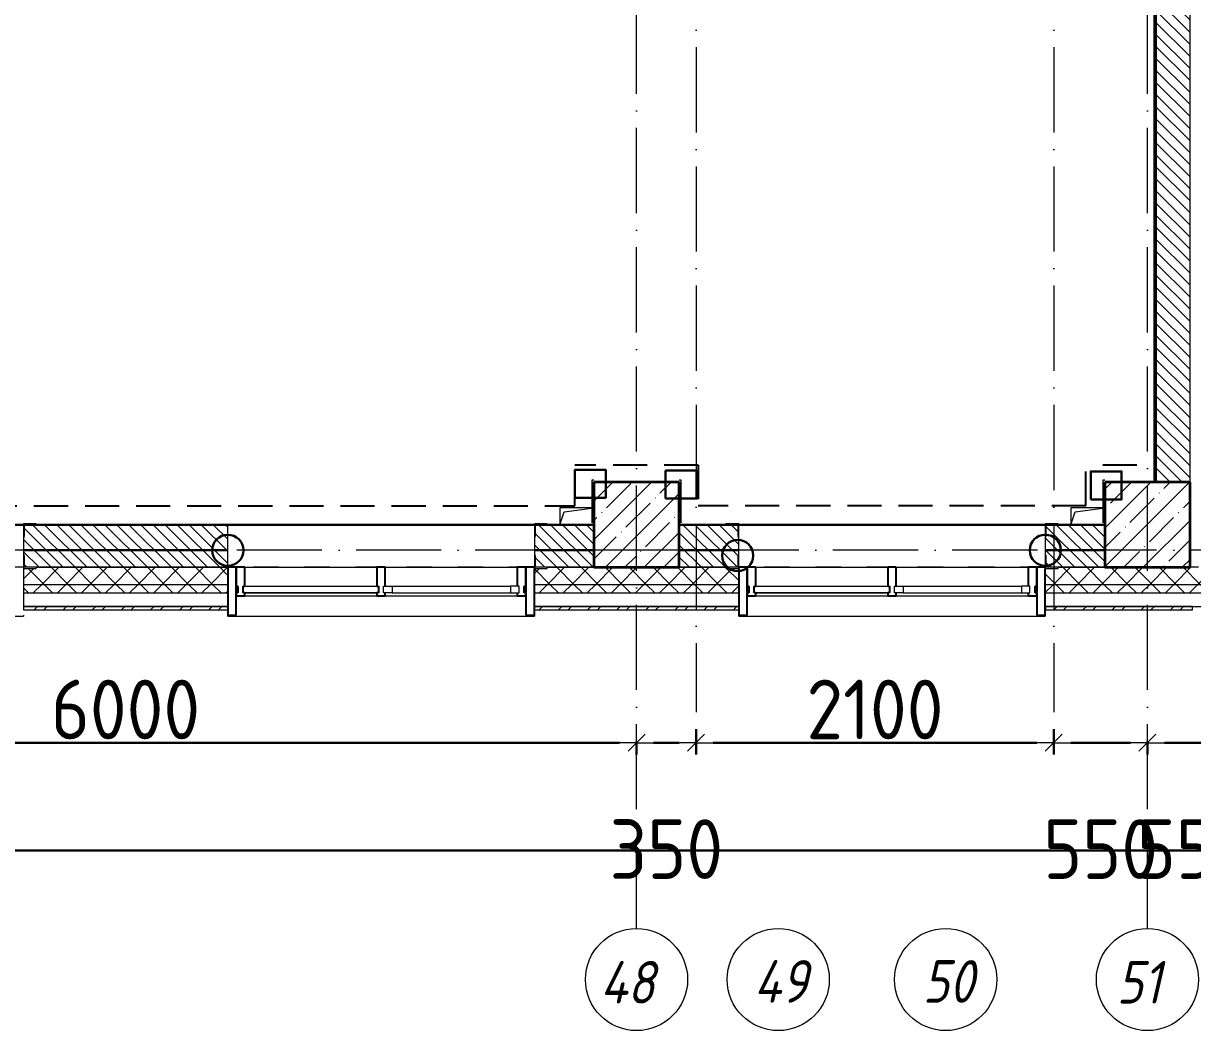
# Model space of a CAD drawing. Header units: millimetres. Extents: x -213536 to 1564669, y -45299 to 942238.
# Drawn here: x 498042 to 504907, y 422415 to 428330 of the extents above; entities that cross this region are included whole.
import ezdxf

# ---------------------------------------------------------------- set-up
doc = ezdxf.new("R2010")
doc.units = ezdxf.units.MM
for name, pattern in [('50_200_ШТРИХ_1Т_ш5_п1_п1_', [700, 500, -100, 0, -100]), ('Штрих короткий', [300, 150, -150]), ('Штриховая _2 мм - 1 мм_', [300, 200, -100])]:
    doc.linetypes.add(name, pattern=pattern)
for name, color, linetype, lineweight in [('0-1', 7, 'Continuous', 5), ('0-2', 7, 'Continuous', 9), ('2) ПГП 4м', 4, 'Continuous', 30), ('2.1) ПГП окна 2.8 м', 5, 'Continuous', 30), ('3) ЖБ 4м', 3, 'Continuous', 30), ('3.1) ЖБ окна 1.2 м', 102, 'Continuous', 30), ('4) Метл уголки', 6, 'Continuous', 30), ('5) Швы', 2, 'Continuous', 30), ('Импосты витража', 7, 'Continuous', 9), ('Импосты витража-1', 7, 'Continuous', 25), ('Каркас_Импост', 7, 'Continuous', 13), ('Несущие колонны', 7, 'Continuous', 9), ('Несущие колонны-1', 7, 'Continuous', 35), ('Обобщенные модели', 7, 'Continuous', 9), ('Общие ребра', 7, 'Continuous', 9), ('Окна', 7, 'Continuous', 9), ('Оси', 7, 'Continuous', 9), ('Оси-1', 7, 'Continuous', 20), ('Оси-2', 7, '50_200_ШТРИХ_1Т_ш5_п1_п1_', 9), ('Остекление-1', 7, 'Continuous', 9), ('Перемычка-1', 7, 'Штрих короткий', 9), ('Размеры', 7, 'Continuous', 15), ('Стены', 7, 'Continuous', 9), ('Стены-1', 7, 'Continuous', 13), ('Штриховка разреза-1', 7, 'Continuous', 9)]:
    doc.layers.add(name, color=color, linetype=linetype, lineweight=lineweight)
doc.layers.add('Каркас_Импост-2', color=7, linetype='Continuous', lineweight=9, true_color=0xaaaaaa)
doc.layers.add('СТ-1_1', color=7, linetype='Штриховая _2 мм - 1 мм_', lineweight=90, true_color=0x888888)
doc.layers.get('0-2').off()
doc.styles.add('ISOCPEUR_I_1', font='isocpeui.ttf', dxfattribs={"width": 0.85, "height": 2.5})
doc.styles.add('СПДС', font='isocpeur.ttf', dxfattribs={"width": 0.9})
doc.dimstyles.new('Размера А3', dxfattribs={"dimtxt": 200, "dimasz": 100, "dimexe": 70, "dimexo": 100, "dimgap": 20, "dimtad": 1, "dimdec": 0, "dimrnd": 10, "dimzin": 0, "dimdsep": 46, "dimtxsty": 'СПДС', "dimblk": 'ARROWHEAD_6', "dimcen": 1, "dimclrd": 256, "dimclre": 256, "dimclrt": 256, "dimazin": 0, "dimtfac": 1, "dimtdec": 0, "dimtmove": 2, "dimatfit": 3, "dimfxl": 1, "dimtolj": 1, "dimtzin": 0, "dimarcsym": 0})
pattern_1 = [(135, (0, 0), (-35.35534, -35.35534), [])]
pattern_2 = [(45, (0, 0), (-70.71068, 70.71068), []), (135, (0, 0), (-70.71068, -70.71068), [])]

# ---------------------------------------------------------------- blocks, each defined once
blk = doc.blocks.new('Ось сетки - Круг_Ø6_00__ISO-2_5_0_9K_-16731441-АИ2_03_План отделки стен 3-го этажа _Часть 2_')
at = {"layer": 'Оси-1'}
blk.add_circle((0, 0), 3, dxfattribs=at)
blk = doc.blocks.new('ARROWHEAD_6')
at = {"color": 0, "linetype": 'Continuous'}
for p, q in [((0, 0), (-1, 0)), ((-0.5, -0.5), (0.5, 0.5))]:
    blk.add_line(p, q, dxfattribs=at)
blk = doc.blocks.new('*D4731')
at = {"layer": 'Defpoints', "color": 0, "transparency": 16777216}
for p in [(495642.1, 424211.7), (501642.1, 424211.7), (501642.1, 424105.6)]:
    blk.add_point(p, dxfattribs=at)
at = {"layer": 'Размеры', "lineweight": -2, "transparency": 16777216}
for p, q in [((495642.1, 424111.7), (495642.1, 424035.6)), ((495742.1, 424105.6), (501542.1, 424105.6)), ((501642.1, 424111.7), (501642.1, 424035.6))]:
    blk.add_line(p, q, dxfattribs=at)
at = {"layer": 'Размеры', "lineweight": -2, "transparency": 16777216, "xscale": 100, "yscale": 100, "zscale": 100, "rotation": 180}
blk.add_blockref('ARROWHEAD_6', (495642.1, 424105.6), dxfattribs=at)
at = {"layer": 'Размеры', "lineweight": -2, "transparency": 16777216, "xscale": 100, "yscale": 100, "zscale": 100}
blk.add_blockref('ARROWHEAD_6', (501642.1, 424105.6), dxfattribs=at)
at = {"layer": 'Размеры', "transparency": 16777216, "insert": (498642.1, 424300.6), "char_height": 350, "width": 2.488, "attachment_point": 5, "style": 'СПДС'}
blk.add_mtext('\\A1;6000', dxfattribs=at)
blk = doc.blocks.new('*D4732')
at = {"layer": 'Defpoints', "color": 0, "transparency": 16777216}
for p in [(501992.1, 424284.8), (501642.1, 424211.7), (501992.1, 424105.6)]:
    blk.add_point(p, dxfattribs=at)
at = {"layer": 'Размеры', "lineweight": -2, "transparency": 16777216}
for p, q in [((501992.1, 424184.8), (501992.1, 424035.6)), ((501642.1, 424111.7), (501642.1, 424035.6)), ((501742.1, 424105.6), (501892.1, 424105.6))]:
    blk.add_line(p, q, dxfattribs=at)
at = {"layer": 'Размеры', "lineweight": -2, "transparency": 16777216, "xscale": 100, "yscale": 100, "zscale": 100, "rotation": 180}
blk.add_blockref('ARROWHEAD_6', (501642.1, 424105.6), dxfattribs=at)
at = {"layer": 'Размеры', "lineweight": -2, "transparency": 16777216, "xscale": 100, "yscale": 100, "zscale": 100}
blk.add_blockref('ARROWHEAD_6', (501992.1, 424105.6), dxfattribs=at)
at = {"layer": 'Размеры', "transparency": 16777216, "insert": (501817.1, 423480.6), "char_height": 350, "width": 1.866, "attachment_point": 5, "style": 'СПДС'}
blk.add_mtext('\\A1;350', dxfattribs=at)
blk = doc.blocks.new('*D4733')
at = {"layer": 'Defpoints', "color": 0, "transparency": 16777216}
for p in [(501992.1, 424284.8), (504092.1, 424284.8), (504092.1, 424105.6)]:
    blk.add_point(p, dxfattribs=at)
at = {"layer": 'Размеры', "lineweight": -2, "transparency": 16777216}
for p, q in [((501992.1, 424184.8), (501992.1, 424035.6)), ((504092.1, 424184.8), (504092.1, 424035.6)), ((502092.1, 424105.6), (503992.1, 424105.6))]:
    blk.add_line(p, q, dxfattribs=at)
at = {"layer": 'Размеры', "lineweight": -2, "transparency": 16777216, "xscale": 100, "yscale": 100, "zscale": 100, "rotation": 180}
blk.add_blockref('ARROWHEAD_6', (501992.1, 424105.6), dxfattribs=at)
at = {"layer": 'Размеры', "lineweight": -2, "transparency": 16777216, "xscale": 100, "yscale": 100, "zscale": 100}
blk.add_blockref('ARROWHEAD_6', (504092.1, 424105.6), dxfattribs=at)
at = {"layer": 'Размеры', "transparency": 16777216, "insert": (503042.1, 424300.6), "char_height": 350, "width": 2.3, "attachment_point": 5, "style": 'СПДС'}
blk.add_mtext('\\A1;2100', dxfattribs=at)
blk = doc.blocks.new('*D4734')
at = {"layer": 'Defpoints', "color": 0, "transparency": 16777216}
for p in [(504092.1, 424284.8), (504642.1, 424211.7), (504642.1, 424105.6)]:
    blk.add_point(p, dxfattribs=at)
at = {"layer": 'Размеры', "lineweight": -2, "transparency": 16777216}
for p, q in [((504092.1, 424184.8), (504092.1, 424035.6)), ((504192.1, 424105.6), (504542.1, 424105.6)), ((504642.1, 424111.7), (504642.1, 424035.6))]:
    blk.add_line(p, q, dxfattribs=at)
at = {"layer": 'Размеры', "lineweight": -2, "transparency": 16777216, "xscale": 100, "yscale": 100, "zscale": 100, "rotation": 180}
blk.add_blockref('ARROWHEAD_6', (504092.1, 424105.6), dxfattribs=at)
at = {"layer": 'Размеры', "lineweight": -2, "transparency": 16777216, "xscale": 100, "yscale": 100, "zscale": 100}
blk.add_blockref('ARROWHEAD_6', (504642.1, 424105.6), dxfattribs=at)
at = {"layer": 'Размеры', "transparency": 16777216, "insert": (504367.1, 423480.6), "char_height": 350, "width": 1.866, "attachment_point": 5, "style": 'СПДС'}
blk.add_mtext('\\A1;550', dxfattribs=at)
blk = doc.blocks.new('*D4735')
at = {"layer": 'Defpoints', "color": 0, "transparency": 16777216}
for p in [(505192.1, 424284.8), (504642.1, 424211.7), (505192.1, 424105.6)]:
    blk.add_point(p, dxfattribs=at)
at = {"layer": 'Размеры', "lineweight": -2, "transparency": 16777216}
for p, q in [((505192.1, 424184.8), (505192.1, 424035.6)), ((504642.1, 424111.7), (504642.1, 424035.6)), ((504742.1, 424105.6), (505092.1, 424105.6))]:
    blk.add_line(p, q, dxfattribs=at)
at = {"layer": 'Размеры', "lineweight": -2, "transparency": 16777216, "xscale": 100, "yscale": 100, "zscale": 100, "rotation": 180}
blk.add_blockref('ARROWHEAD_6', (504642.1, 424105.6), dxfattribs=at)
at = {"layer": 'Размеры', "lineweight": -2, "transparency": 16777216, "xscale": 100, "yscale": 100, "zscale": 100}
blk.add_blockref('ARROWHEAD_6', (505192.1, 424105.6), dxfattribs=at)
at = {"layer": 'Размеры', "transparency": 16777216, "insert": (504917.1, 423480.6), "char_height": 350, "width": 1.866, "attachment_point": 5, "style": 'СПДС'}
blk.add_mtext('\\A1;550', dxfattribs=at)
blk = doc.blocks.new('*D4743')
at = {"layer": 'Defpoints', "color": 0, "transparency": 16777216}
for p in [(430692.1, 423578.1), (534192.1, 423578.1), (534192.1, 423472.1)]:
    blk.add_point(p, dxfattribs=at)
at = {"layer": 'Размеры', "lineweight": -2, "transparency": 16777216}
for p, q in [((430692.1, 423478.1), (430692.1, 423402.1)), ((430792.1, 423472.1), (534092.1, 423472.1)), ((534192.1, 423478.1), (534192.1, 423402.1))]:
    blk.add_line(p, q, dxfattribs=at)
at = {"layer": 'Размеры', "lineweight": -2, "transparency": 16777216, "xscale": 100, "yscale": 100, "zscale": 100, "rotation": 180}
blk.add_blockref('ARROWHEAD_6', (430692.1, 423472.1), dxfattribs=at)
at = {"layer": 'Размеры', "lineweight": -2, "transparency": 16777216, "xscale": 100, "yscale": 100, "zscale": 100}
blk.add_blockref('ARROWHEAD_6', (534192.1, 423472.1), dxfattribs=at)
at = {"layer": 'Размеры', "transparency": 16777216, "insert": (482442.1, 423667.1), "char_height": 350, "width": 3.544, "attachment_point": 5, "style": 'СПДС'}
blk.add_mtext('\\A1;103500', dxfattribs=at)
blk = doc.blocks.new('BSC_Колонна _Прямоугольная - 500х500-V52-АИ2_03_План отделки стен 3-го этажа _Часть 2_')
at = {"layer": 'Несущие колонны'}
h = blk.add_hatch(dxfattribs=at)
h.set_pattern_fill('FP_60', color=256, style=0, pattern_type=2)
h.set_pattern_definition([(45, (-73950, -150), (-114.04925, 114.04925), []), (45, (-73835.95, -150), (-114.04925, 114.04925), [201.613, -40.323, 3.353, -36.97])])
h.paths.add_polyline_path([(-250, -250), (250, -250), (250, 250), (-250, 250)], flags=0)
at = {"layer": 'Несущие колонны-1'}
for p, q in [((250, 250), (-250, 250)), ((-250, 250), (-250, -250)), ((250, -250), (250, 250)), ((-250, -250), (250, -250))]:
    blk.add_line(p, q, dxfattribs=at)
blk = doc.blocks.new('BSC_Колонна _Прямоугольная - 500х500-V54-АИ2_03_План отделки стен 3-го этажа _Часть 2_')
at = {"layer": 'Несущие колонны'}
h = blk.add_hatch(dxfattribs=at)
h.set_pattern_fill('FP_62', color=256, style=0, pattern_type=2)
h.set_pattern_definition([(45, (-70950, -150), (-114.04925, 114.04925), []), (45, (-70835.95, -150), (-114.04925, 114.04925), [201.613, -40.323, 3.353, -36.97])])
h.paths.add_polyline_path([(-250, -250), (250, -250), (250, 250), (-250, 250)], flags=0)
at = {"layer": 'Несущие колонны-1'}
for p, q in [((250, 250), (-250, 250)), ((-250, 250), (-250, -250)), ((250, -250), (250, 250)), ((-250, -250), (250, -250))]:
    blk.add_line(p, q, dxfattribs=at)
blk = doc.blocks.new('Проем_Дверь_Прямоугольный - 1800х2700h_оконные проемы-25805030-АИ2_03_План отделки стен 3-го этажа _Часть 2_')
at = {"layer": 'Перемычка-1'}
for p, q in [((900, 125), (-900, 125)), ((900, -125), (-900, -125))]:
    blk.add_line(p, q, dxfattribs=at)
blk = doc.blocks.new('PNS_Панель прямоугольная2 - Нр_Стекло - 40мм-26243474-АИ2_03_План отделки стен 3-го этажа _Часть 2_')
at = {"layer": 'Каркас_Импост'}
for p, q in [((-397.5, 0), (-397.5, 40)), ((-397.5, 40), (-347.5, 40)), ((-347.5, 40), (-347.5, 0)), ((397.5, 40), (347.5, 40)), ((347.5, 40), (347.5, 0)), ((397.5, 0), (397.5, 40)), ((-347.5, 0), (-397.5, 0)), ((347.5, 0), (397.5, 0))]:
    blk.add_line(p, q, dxfattribs=at)
at = {"layer": 'Каркас_Импост-2'}
for p, q in [((-347.5, 40), (347.5, 40)), ((-347.5, 0), (347.5, 0))]:
    blk.add_line(p, q, dxfattribs=at)
blk = doc.blocks.new('Прямоугольный импост - Импост структурный с накладкой - 150мм-25647633-АИ2_03_План отделки стен 3-го этажа _Часть 2_')
at = {"layer": 'Импосты витража-1'}
for p, q in [((-25, 0), (-25, 17)), ((-25, 17), (25, 17)), ((-15, 0), (-25, 0)), ((-15, -40), (-15, 0)), ((25, 17), (25, 0)), ((-25, -150), (-25, -40)), ((-25, -40), (-15, -40)), ((25, -40), (25, -150)), ((25, -150), (-25, -150))]:
    blk.add_line(p, q, dxfattribs=at)
blk = doc.blocks.new('Прямоугольный импост - Импост структурный с накладкой - 150мм-25647642-АИ2_03_План отделки стен 3-го этажа _Часть 2_')
at = {"layer": 'Импосты витража'}
for p, q in [((27275, -100), (28050, -100)), ((27275, -267), (28050, -267))]:
    blk.add_line(p, q, dxfattribs=at)
blk = doc.blocks.new('Прямоугольный импост - Импост структурный с накладкой - 150мм-V161-АИ2_03_План отделки стен 3-го этажа _Часть 2_')
at = {"layer": 'Импосты витража-1'}
for p, q in [((-25, 0), (-25, 17)), ((-25, 17), (25, 17)), ((25, 0), (15, 0)), ((15, 0), (15, -40)), ((25, 17), (25, 0)), ((-25, -150), (-25, -40)), ((15, -40), (25, -40)), ((25, -40), (25, -150)), ((25, -150), (-25, -150))]:
    blk.add_line(p, q, dxfattribs=at)
blk = doc.blocks.new('PNS_Панель прямоугольная1 - Нр_Стекло - 40мм-25259299-АИ2_03_План отделки стен 3-го этажа _Часть 2_')
at = {"layer": 'Остекление-1'}
for p, q in [((-387.5, 40), (387.5, 40)), ((-397.5, 0), (397.5, 0)), ((387.5, 0), (-387.5, 0))]:
    blk.add_line(p, q, dxfattribs=at)
blk = doc.blocks.new('Прямоугольный импост - Импост структурный с накладкой - 150мм-25647644-АИ2_03_План отделки стен 3-го этажа _Часть 2_')
at = {"layer": 'Импосты витража-1'}
for p, q in [((-25, 0), (-25, 17)), ((-25, 17), (25, 17)), ((-15, 0), (-25, 0)), ((-15, -40), (-15, 0)), ((25, 0), (15, 0)), ((15, 0), (15, -40)), ((25, 17), (25, 0)), ((-25, -150), (-25, -40)), ((-25, -40), (-15, -40)), ((15, -40), (25, -40)), ((25, -40), (25, -150)), ((25, -150), (-25, -150))]:
    blk.add_line(p, q, dxfattribs=at)
blk = doc.blocks.new('Прямоугольный импост - Откос НВФ_50х280 мм-V169-АИ2_03_План отделки стен 3-го этажа _Часть 2_')
at = {"layer": 'Импосты витража-1'}
for p, q in [((-50, 130), (0, 130)), ((-50, -150), (-50, 130)), ((0, 130), (0, -144)), ((0, -150), (-50, -150))]:
    blk.add_line(p, q, dxfattribs=at)
blk = doc.blocks.new('Прямоугольный импост - Откос НВФ_50х280 мм-V170-АИ2_03_План отделки стен 3-го этажа _Часть 2_')
at = {"layer": 'Импосты витража-1'}
for p, q in [((0, 130), (-50, 130)), ((-50, 130), (-50, -150)), ((0, -150), (0, 130)), ((-50, -150), (0, -150))]:
    blk.add_line(p, q, dxfattribs=at)
blk = doc.blocks.new('Прямоугольный импост - Откос НВФ_50х280 мм-25993838-АИ2_03_План отделки стен 3-го этажа _Часть 2_')
at = {"layer": 'Импосты витража-1'}
for p, q in [((0, 130), (-50, 130)), ((-50, 130), (-50, -150)), ((0, -144), (0, 130)), ((-50, -150), (0, -150))]:
    blk.add_line(p, q, dxfattribs=at)
blk = doc.blocks.new('Фахверк_СКБ_Уголок - 250_2700-27497298-АИ2_03_План отделки стен 3-го этажа _Часть 2_')
at = {"layer": 'Обобщенные модели'}
for p, q in [((200, 181), (125, 181)), ((125, 181), (125, 106)), ((131, 106), (131, 175)), ((131, 175), (200, 175)), ((200, 175), (200, 181)), ((125, 106), (131, 106)), ((131, -6), (125, -6)), ((125, -6), (125, -81)), ((131, -75), (131, -6)), ((125, -81), (200, -81)), ((200, -75), (131, -75)), ((200, -81), (200, -75))]:
    blk.add_line(p, q, dxfattribs=at)
blk = doc.blocks.new('AR_Отверстие прямоугольное _в плите_ - AR_Отверстие прямоугольное _в плите_-V222-АИ2_03_План отделки стен 3-го этажа _Часть 2_')
at = {"layer": 'Обобщенные модели'}
for p, q in [((88, 50), (-100, 50)), ((-100, 50), (-100, -50)), ((-100, -50), (-75, 25)), ((-75, 25), (88, 48.3))]:
    blk.add_line(p, q, dxfattribs=at)
blk = doc.blocks.new('Отлив_СКБ - Отлив витража_120_НВФ-31885687-АИ2_03_План отделки стен 3-го этажа _Часть 2_')
at = {"layer": 'Окна'}
for p, q in [((1750, -2), (50, -2)), ((0, -120), (0, -113)), ((0, -120), (1800, -120)), ((1800, -113), (1800, -120))]:
    blk.add_line(p, q, dxfattribs=at)
blk = doc.blocks.new('0125-Р-ОО-Ш2-АР-о_23_10_2024_rvt-1-АИ2_03_План отделки стен 3-го этажа _Часть 2_')
at = {"layer": 'Штриховка разреза-1'}
h = blk.add_hatch(dxfattribs=at)
h.set_pattern_fill('FP_1', color=256, style=0, pattern_type=2)
h.set_pattern_definition(pattern_1)
h.paths.add_polyline_path([(74200, 400), (74200, 7400), (74000, 7400), (74000, 400)], flags=0)
h = blk.add_hatch(dxfattribs=at)
h.set_pattern_fill('FP_1', color=256, style=0, pattern_type=2)
h.set_pattern_definition(pattern_1)
h.paths.add_polyline_path([(70425, -100), (70700, -100), (70700, 150), (70356, 150), (70356, 81), (70350, 81), (70350, -31), (70356, -31), (70356, -100)], flags=0)
h.paths.add_polyline_path([(68550, -100), (68550, 150), (67356, 150), (67356, 81), (67350, 81), (67350, -31), (67356, -31), (67356, -100), (67705.2, -100)], flags=0)
h.paths.add_polyline_path([(65544, -100), (65544, -31), (65550, -31), (65550, 81), (65544, 81), (65544, 150), (65200, 150), (65200, -100), (65475, -100)], flags=0)
h = blk.add_hatch(dxfattribs=at)
h.set_pattern_fill('FP_1', color=256, style=0, pattern_type=2)
h.set_pattern_definition(pattern_1)
h.paths.add_polyline_path([(73700, -100), (73700, 150), (73356, 150), (73356, 81), (73350, 81), (73350, -31), (73356, -31), (73356, -100), (73425, -100)], flags=0)
h.paths.add_polyline_path([(71433.2, -100), (71544, -100), (71544, -31), (71550, -31), (71550, 81), (71544, 81), (71544, 150), (71200, 150), (71200, -100)], flags=0)
h = blk.add_hatch(dxfattribs=at)
h.set_pattern_fill('FP_81', color=256, style=0, pattern_type=2)
h.set_pattern_definition(pattern_2)
h.paths.add_polyline_path([(102188.9, -200), (103600, -200), (103600, -100), (94575, -100), (94575, -106), (94500, -106), (94500, -200), (98460.9, -200)], flags=0)
h.paths.add_polyline_path([(91850, -200), (92700, -200), (92700, -106), (92625, -106), (92625, -100), (84750, -100), (84750, -200), (91350, -200)], flags=0)
h.paths.add_polyline_path([(83549.1, -200), (83750, -200), (83750, -100), (82625, -100), (82625, -106), (82550, -106), (82550, -200), (82617.1, -200)], flags=0)
h.paths.add_polyline_path([(80675, -200), (80750, -200), (80750, -106), (80675, -106), (80675, -100), (79625, -100), (79625, -106), (79550, -106), (79550, -200), (79821.1, -200)], flags=0)
h.paths.add_polyline_path([(77750, -200), (77750, -100), (76625, -100), (76625, -106), (76550, -106), (76550, -200), (77250, -200)], flags=0)
h.paths.add_polyline_path([(73425, -200), (74750, -200), (74750, -100), (73425, -100), (73425, -106), (73350, -106), (73350, -200), (73356, -200)], flags=0)
h.paths.add_polyline_path([(70350, -200), (71550, -200), (71550, -106), (71475, -106), (71475, -100), (70425, -100), (70425, -106), (70350, -106)], flags=0)
h.paths.add_polyline_path([(67356, -200), (68550, -200), (68550, -100), (67425, -100), (67425, -106), (67350, -106), (67350, -200)], flags=0)
h.paths.add_polyline_path([(64909.2, -200), (65550, -200), (65550, -106), (65475, -106), (65475, -100), (64425, -100), (64425, -106), (64350, -106), (64350, -200)], flags=0)
h.paths.add_polyline_path([(62200, -200), (62550, -200), (62550, -106), (62475, -106), (62475, -100), (61425, -100), (61425, -106), (61350, -106), (61350, -200), (62113.2, -200)], flags=0)
h.paths.add_polyline_path([(59550, -200), (59550, -106), (59475, -106), (59475, -100), (58425, -100), (58425, -106), (58350, -106), (58350, -200), (59317.3, -200)], flags=0)
h.paths.add_polyline_path([(56521.3, -200), (56550, -200), (56550, -106), (56475, -106), (56475, -100), (55425, -100), (55425, -106), (55350, -106), (55350, -200), (55589.3, -200)], flags=0)
h.paths.add_polyline_path([(52350, -200), (53550, -200), (53550, -106), (53475, -106), (53475, -100), (52425, -100), (52425, -106), (52350, -106)], flags=0)
h.paths.add_polyline_path([(47475, -200), (47550, -200), (47550, -106), (47475, -106), (47475, -100), (46425, -100), (46425, -106), (46350, -106), (46350, -200), (47201.4, -200)], flags=0)
h.paths.add_polyline_path([(44405.4, -200), (44550, -200), (44550, -106), (44475, -106), (44475, -100), (43425, -100), (43425, -106), (43350, -106), (43350, -200), (43473.4, -200)], flags=0)
h.paths.add_polyline_path([(41550, -200), (41550, -106), (41475, -105.4), (41475, -100), (40150, -100), (40150, -200), (41544, -200)], flags=0)
h.paths.add_polyline_path([(38350, -200), (38350, -106), (38275, -106), (38275, -100), (37150, -100), (37150, -200), (37881.4, -200)], flags=0)
h.paths.add_polyline_path([(34153.5, -200), (35350, -200), (35350, -106), (35275, -106), (35275, -100), (34225, -100), (34225, -106), (34150, -106), (34150, -200)], flags=0)
h.paths.add_polyline_path([(32275, -200), (32350, -200), (32350, -106), (32275, -106), (32275, -100), (31150, -100), (31150, -200), (31650, -200)], flags=0)
h.paths.add_polyline_path([(28650, -200), (29350, -200), (29350, -106), (29275, -106), (29275, -100), (28150, -100), (28150, -200), (28561.5, -200)], flags=0)
h.paths.add_polyline_path([(25299.5, -200), (26350, -200), (26350, -106), (26275, -106), (26275, -100), (25225, -100), (25225, -106), (25150, -106), (25150, -200), (25225, -200)], flags=0)
h.paths.add_polyline_path([(17350, -200), (17350, -106), (17275, -106), (17275, -100), (16225, -100), (16225, -106), (16150, -106), (16150, -200), (17250, -200)], flags=0)
h.paths.add_polyline_path([(15150, -200), (15150, -106), (15075, -106), (15075, -100), (9825, -100), (9825, -106), (9750, -106), (9750, -200), (14581.6, -200)], flags=0)
h.paths.add_polyline_path([(8057.7, -200), (8750, -200), (8750, -106), (8675, -106), (8675, -100), (-100, -100), (-100, -200), (7125.7, -200)], flags=0)
h = blk.add_hatch(dxfattribs=at)
h.set_pattern_fill('FP_81', color=256, style=0, pattern_type=2)
h.set_pattern_definition(pattern_2)
h.paths.add_polyline_path([(103120.9, -250), (103700, -250), (103700, -200), (94500, -200), (94500, -250), (102188.9, -250)], flags=0)
h.paths.add_polyline_path([(92700, -250), (92700, -200), (84750, -200), (84750, -250), (91937, -250)], flags=0)
h.paths.add_polyline_path([(83549.1, -250), (83750, -250), (83750, -200), (82550, -200), (82550, -250), (82617.1, -250)], flags=0)
h.paths.add_polyline_path([(79821.1, -250), (80750, -250), (80750, -200), (79550, -200), (79550, -250)], flags=0)
h.paths.add_polyline_path([(77750, -250), (77750, -200), (76550, -200), (76550, -250), (77025.1, -250)], flags=0)
h.paths.add_polyline_path([(74229.1, -250), (74750, -250), (74750, -200), (73350, -200), (73350, -250)], flags=0)
h.paths.add_polyline_path([(70501.2, -250), (71550, -250), (71550, -200), (70350, -200), (70350, -250)], flags=0)
h.paths.add_polyline_path([(68550, -250), (68550, -200), (67350, -200), (67350, -250), (67705.2, -250)], flags=0)
h.paths.add_polyline_path([(64909.2, -250), (65550, -250), (65550, -200), (64350, -200), (64350, -250)], flags=0)
h.paths.add_polyline_path([(62550, -250), (62550, -200), (61350, -200), (61350, -250), (62113.2, -250)], flags=0)
h.paths.add_polyline_path([(59317.3, -250), (59550, -250), (59550, -200), (58350, -200), (58350, -250)], flags=0)
h.paths.add_polyline_path([(56521.3, -250), (56550, -250), (56550, -200), (55350, -200), (55350, -250), (55589.3, -250)], flags=0)
h.paths.add_polyline_path([(53550, -250), (53550, -200), (52350, -200), (52350, -250), (52793.3, -250)], flags=0)
h.paths.add_polyline_path([(46735.4, -250), (47550, -250), (47550, -200), (46350, -200), (46350, -250)], flags=0)
h.paths.add_polyline_path([(44550, -250), (44550, -200), (43350, -200), (43350, -250), (44405.4, -250)], flags=0)
h.paths.add_polyline_path([(41550, -250), (41550, -200), (40150, -200), (40150, -250), (40677.4, -250)], flags=0)
h.paths.add_polyline_path([(37881.4, -250), (38350, -250), (38350, -200), (37150, -200), (37150, -250), (37415.4, -250)], flags=0)
h.paths.add_polyline_path([(35085.5, -250), (35350, -250), (35350, -200), (34150, -200), (34150, -250), (34153.5, -250)], flags=0)
h.paths.add_polyline_path([(32350, -250), (32350, -200), (31150, -200), (31150, -250), (31357.5, -250)], flags=0)
h.paths.add_polyline_path([(28561.5, -250), (29350, -250), (29350, -200), (28150, -200), (28150, -250)], flags=0)
h.paths.add_polyline_path([(25765.5, -250), (26350, -250), (26350, -200), (25150, -200), (25150, -250), (25299.5, -250)], flags=0)
h.paths.add_polyline_path([(17350, -250), (17350, -200), (16150, -200), (16150, -250), (16445.6, -250)], flags=0)
h.paths.add_polyline_path([(14581.6, -250), (15150, -250), (15150, -200), (9750, -200), (9750, -250), (12717.6, -250)], flags=0)
h.paths.add_polyline_path([(8057.7, -250), (8750, -250), (8750, -200), (-200, -200), (-200, -250), (7125.7, -250)], flags=0)
h = blk.add_hatch(dxfattribs=at)
h.set_pattern_fill('FP_80', color=256, style=0, pattern_type=2)
h.set_pattern_definition([(45, (0, 0), (-85.53659, 85.53659), []), (45, (57.02, 0), (-85.53659, 85.53659), [])])
h.paths.add_polyline_path([(74215, -350), (74215, -330), (73351, -330), (73351, -350)], flags=0)
h.paths.add_polyline_path([(71550, -350), (71550, -330), (70350, -330), (70350, -350), (71433.2, -350)], flags=0)
h.paths.add_polyline_path([(68550, -350), (68550, -330), (67350, -330), (67350, -350), (67705.2, -350)], flags=0)
h.paths.add_polyline_path([(65550, -350), (65550, -330), (64351, -330), (64351, -350), (64909.2, -350)], flags=0)
h.paths.add_polyline_path([(62550, -350), (62550, -330), (61350, -330), (61350, -350), (62113.2, -350)], flags=0)
h.paths.add_polyline_path([(59550, -350), (59550, -330), (58351, -330), (58351, -350), (59317.3, -350)], flags=0)
h.paths.add_polyline_path([(56521.3, -350), (56550, -350), (56550, -330), (55350, -330), (55350, -350), (55589.3, -350)], flags=0)
h.paths.add_polyline_path([(53550, -350), (53550, -330), (52350, -330), (52350, -350), (52793.3, -350)], flags=0)
h.paths.add_polyline_path([(47201.4, -350), (47550, -350), (47550, -330), (46350, -330), (46350, -350), (46735.4, -350)], flags=0)
h.paths.add_polyline_path([(44405.4, -350), (44550, -350), (44550, -330), (43350, -330), (43350, -350), (43473.4, -350)], flags=0)
h.paths.add_polyline_path([(40685, -350), (41550, -350), (41550, -330), (40685, -330)], flags=0)
at = {"layer": 'Общие ребра'}
for p, q in [((67350, -200), (68550, -200)), ((70350, -200), (71550, -200)), ((73350, -200), (74750, -200)), ((67350, -250), (68550, -250)), ((70350, -250), (71550, -250)), ((73350, -250), (74750, -250))]:
    blk.add_line(p, q, dxfattribs=at)
at = {"layer": 'Стены'}
for p, q in [((65550, 150), (67350, 150)), ((68550, 150), (70350, 150)), ((71550, 150), (73350, 150))]:
    blk.add_line(p, q, dxfattribs=at)
at = {"layer": 'Стены-1'}
for p, q in [((74000, 7400), (74000, 400)), ((74200, 400), (74200, 7400)), ((68550, 150), (67425, 150)), ((68550, -100), (68550, 150)), ((70700, 150), (70425, 150)), ((71475, 150), (71200, 150)), ((73700, 150), (73425, 150)), ((67350, 81), (67350, -31)), ((70350, 81), (70350, -31)), ((71550, -31), (71550, 81)), ((73350, 81), (73350, -31)), ((67350, -106), (67350, -330)), ((68550, -100), (67425, -100)), ((67425, -100), (68550, -100)), ((68550, -330), (68550, -100)), ((70350, -106), (70350, -330)), ((70700, -100), (70425, -100)), ((70425, -100), (70700, -100)), ((71475, -100), (71200, -100)), ((71200, -100), (71475, -100)), ((71550, -330), (71550, -106)), ((73350, -106), (73350, -330)), ((73700, -100), (73425, -100)), ((73425, -100), (73700, -100)), ((74250, -100), (74200, -100)), ((67350, -330), (68550, -330)), ((68550, -330), (67350, -330)), ((67350, -330), (67350, -350)), ((68550, -350), (68550, -330)), ((70350, -330), (71550, -330)), ((71550, -330), (70350, -330)), ((70350, -330), (70350, -350)), ((71550, -350), (71550, -330)), ((73350, -330), (74750, -330)), ((74215, -330), (73351, -330)), ((73351, -330), (73351, -350)), ((74215, -350), (74215, -330)), ((67350, -350), (68550, -350)), ((70350, -350), (71550, -350)), ((73351, -350), (74215, -350))]:
    blk.add_line(p, q, dxfattribs=at)
at = {"layer": '0-2'}
for name, p in [('BSC_Колонна _Прямоугольная - 500х500-V54-АИ2_03_План отделки стен 3-го этажа _Часть 2_', (70950, 150)), ('BSC_Колонна _Прямоугольная - 500х500-V52-АИ2_03_План отделки стен 3-го этажа _Часть 2_', (73950, 150)), ('AR_Отверстие прямоугольное _в плите_ - AR_Отверстие прямоугольное _в плите_-V222-АИ2_03_План отделки стен 3-го этажа _Часть 2_', (70600, 200)), ('AR_Отверстие прямоугольное _в плите_ - AR_Отверстие прямоугольное _в плите_-V222-АИ2_03_План отделки стен 3-го этажа _Часть 2_', (73600, 200)), ('Проем_Дверь_Прямоугольный - 1800х2700h_оконные проемы-25805030-АИ2_03_План отделки стен 3-го этажа _Часть 2_', (66450, 25)), ('Фахверк_СКБ_Уголок - 250_2700-27497298-АИ2_03_План отделки стен 3-го этажа _Часть 2_', (67225, -25)), ('Проем_Дверь_Прямоугольный - 1800х2700h_оконные проемы-25805030-АИ2_03_План отделки стен 3-го этажа _Часть 2_', (69450, 25)), ('Фахверк_СКБ_Уголок - 250_2700-27497298-АИ2_03_План отделки стен 3-го этажа _Часть 2_', (70225, -25)), ('Проем_Дверь_Прямоугольный - 1800х2700h_оконные проемы-25805030-АИ2_03_План отделки стен 3-го этажа _Часть 2_', (72450, 25)), ('Фахверк_СКБ_Уголок - 250_2700-27497298-АИ2_03_План отделки стен 3-го этажа _Часть 2_', (73225, -25)), ('Прямоугольный импост - Импост структурный с накладкой - 150мм-25647642-АИ2_03_План отделки стен 3-го этажа _Часть 2_', (41375, 0)), ('Прямоугольный импост - Импост структурный с накладкой - 150мм-25647642-АИ2_03_План отделки стен 3-го этажа _Часть 2_', (42200, 0)), ('Прямоугольный импост - Импост структурный с накладкой - 150мм-25647642-АИ2_03_План отделки стен 3-го этажа _Часть 2_', (44375, 0)), ('Прямоугольный импост - Импост структурный с накладкой - 150мм-25647642-АИ2_03_План отделки стен 3-го этажа _Часть 2_', (45200, 0)), ('Отлив_СКБ - Отлив витража_120_НВФ-31885687-АИ2_03_План отделки стен 3-го этажа _Часть 2_', (65550, -267)), ('Отлив_СКБ - Отлив витража_120_НВФ-31885687-АИ2_03_План отделки стен 3-го этажа _Часть 2_', (68550, -267)), ('PNS_Панель прямоугольная1 - Нр_Стекло - 40мм-25259299-АИ2_03_План отделки стен 3-го этажа _Часть 2_', (69037.5, -250)), ('PNS_Панель прямоугольная2 - Нр_Стекло - 40мм-26243474-АИ2_03_План отделки стен 3-го этажа _Часть 2_', (69862.5, -250)), ('Отлив_СКБ - Отлив витража_120_НВФ-31885687-АИ2_03_План отделки стен 3-го этажа _Часть 2_', (71550, -267)), ('PNS_Панель прямоугольная1 - Нр_Стекло - 40мм-25259299-АИ2_03_План отделки стен 3-го этажа _Часть 2_', (72037.5, -250)), ('PNS_Панель прямоугольная2 - Нр_Стекло - 40мм-26243474-АИ2_03_План отделки стен 3-го этажа _Часть 2_', (72862.5, -250))]:
    blk.add_blockref(name, p, dxfattribs=at)
at = {"layer": '0-2', "rotation": 180}
for name, p in [('Фахверк_СКБ_Уголок - 250_2700-27497298-АИ2_03_План отделки стен 3-го этажа _Часть 2_', (71675, 75)), ('Прямоугольный импост - Откос НВФ_50х280 мм-V170-АИ2_03_План отделки стен 3-го этажа _Часть 2_', (68550, -250)), ('Прямоугольный импост - Откос НВФ_50х280 мм-25993838-АИ2_03_План отделки стен 3-го этажа _Часть 2_', (71550, -250))]:
    blk.add_blockref(name, p, dxfattribs=at)
at = {"layer": '0-2', "extrusion": (0, 0, -1), "rotation": 180}
for name, p in [('Прямоугольный импост - Импост структурный с накладкой - 150мм-25647644-АИ2_03_План отделки стен 3-го этажа _Часть 2_', (-68625, -250)), ('Прямоугольный импост - Импост структурный с накладкой - 150мм-25647633-АИ2_03_План отделки стен 3-го этажа _Часть 2_', (-69450, -250)), ('Прямоугольный импост - Импост структурный с накладкой - 150мм-V161-АИ2_03_План отделки стен 3-го этажа _Часть 2_', (-70275, -250)), ('Прямоугольный импост - Откос НВФ_50х280 мм-V169-АИ2_03_План отделки стен 3-го этажа _Часть 2_', (-70350, -250)), ('Прямоугольный импост - Импост структурный с накладкой - 150мм-25647644-АИ2_03_План отделки стен 3-го этажа _Часть 2_', (-71625, -250)), ('Прямоугольный импост - Импост структурный с накладкой - 150мм-25647633-АИ2_03_План отделки стен 3-го этажа _Часть 2_', (-72450, -250)), ('Прямоугольный импост - Импост структурный с накладкой - 150мм-V161-АИ2_03_План отделки стен 3-го этажа _Часть 2_', (-73275, -250)), ('Прямоугольный импост - Откос НВФ_50х280 мм-V169-АИ2_03_План отделки стен 3-го этажа _Часть 2_', (-73350, -250))]:
    blk.add_blockref(name, p, dxfattribs=at)
blk = doc.blocks.new('3этНиз')
at = {"layer": 'Общие ребра'}
blk.add_line((504680.1, 425647.4), (504692.1, 425647.4), dxfattribs=at)
at = {"layer": 'СТ-1_1', "lineweight": 25}
for p, q in [((501280.1, 425497.4), (501280.1, 425735.4)), ((502004.1, 425735.4), (501280.1, 425735.4)), ((502004.1, 425735.4), (502004.1, 425497.4)), ((504280.1, 425497.4), (504280.1, 425735.4)), ((504580.1, 425735.4), (504280.1, 425735.4)), ((496004.1, 425497.4), (501280.1, 425497.4)), ((504280.1, 425497.4), (502004.1, 425497.4))]:
    blk.add_line(p, q, dxfattribs=at)
at = {"layer": 'Стены-1'}
for p, q in [((504680.1, 432223.4), (504680.1, 425647.4)), ((504692.1, 425647.4), (504692.1, 432235.4)), ((501380.1, 425647.4), (501380.1, 425397.4)), ((501392.1, 425647.4), (501380.1, 425647.4)), ((501904.1, 425647.4), (501892.1, 425647.4)), ((501904.1, 425397.4), (501904.1, 425647.4)), ((504380.1, 425647.4), (504380.1, 425397.4)), ((504392.1, 425647.4), (504380.1, 425647.4))]:
    blk.add_line(p, q, dxfattribs=at)
at = {"layer": '0-1'}
blk.add_blockref('0125-Р-ОО-Ш2-АР-о_23_10_2024_rvt-1-АИ2_03_План отделки стен 3-го этажа _Часть 2_', (430692.1, 425235.4), dxfattribs=at)
blk = doc.blocks.new('Ось 3 этаж')
at = {"layer": 'Оси-2'}
for p, q in [((501992.1, 477896.8), (501992.1, 424284.8)), ((504092.1, 477896.8), (504092.1, 424284.8)), ((501642.1, 423014.8), (501642.1, 437970.1)), ((504642.1, 423014.8), (504642.1, 437970.1)), ((536900.4, 425235.4), (428373.3, 425235.4))]:
    blk.add_line(p, q, dxfattribs=at)
at = {"layer": 'Оси-1', "xscale": 99.99999999999993, "yscale": 99.99999999999993, "zscale": 99.99999999999993}
for p in [(501642.1, 422714.8), (504642.1, 422714.8)]:
    blk.add_blockref('Ось сетки - Круг_Ø6_00__ISO-2_5_0_9K_-16731441-АИ2_03_План отделки стен 3-го этажа _Часть 2_', p, dxfattribs=at)
at = {"layer": 'Оси-1', "xscale": 99.99999999999993, "yscale": 99.99999999999993, "zscale": 99.99999999999993, "rotation": 180}
for p in [(502474.1, 422714.8), (503457.1, 422714.8)]:
    blk.add_blockref('Ось сетки - Круг_Ø6_00__ISO-2_5_0_9K_-16731441-АИ2_03_План отделки стен 3-го этажа _Часть 2_', p, dxfattribs=at)
at = {"layer": 'Оси', "char_height": 250, "attachment_point": 1, "style": 'ISOCPEUR_I_1'}
for s, insert, width in [('48', (501428.2, 422823.5), 425.696), ('49', (502330.7, 422828.7), 425.696), ('50', (503322.7, 422828.7), 404.05), ('51', (504461, 422823.5), 346.329)]:
    blk.add_mtext(s, dxfattribs=dict(at, insert=insert, width=width))
at = {"layer": 'Размеры'}
for base, p1, p2, picture, middle in [((501642.1, 424105.6), (495642.1, 424211.7), (501642.1, 424211.7), '*D4731', (498642.1, 424300.6)), ((504092.1, 424105.6), (501992.1, 424284.8), (504092.1, 424284.8), '*D4733', (503042.1, 424300.6)), ((501992.1, 424105.6), (501642.1, 424211.7), (501992.1, 424284.8), '*D4732', (501817.1, 423480.6)), ((504642.1, 424105.6), (504092.1, 424284.8), (504642.1, 424211.7), '*D4734', (504367.1, 423480.6)), ((505192.1, 424105.6), (504642.1, 424211.7), (505192.1, 424284.8), '*D4735', (504917.1, 423480.6)), ((534192.1, 423472.1), (430692.1, 423578.1), (534192.1, 423578.1), '*D4743', (482442.1, 423667.1))]:
    dim = blk.add_linear_dim(base=base, p1=p1, p2=p2, dimstyle='Размера А3', override={"dimtxt": 350}, dxfattribs=at)
    dim.commit()
    dim.dimension.update_dxf_attribs({"geometry": picture, "text_midpoint": middle})

msp = doc.modelspace()

# ---------------------------------------------------------------- linework, layer by layer
at = {"layer": '2) ПГП 4м'}
msp.add_lwpolyline([(501892.1, 432935.4), (503092.1, 432935.4), (503092.1, 432235.4), (504680.1, 432235.4), (504692.1, 432235.4), (504692.1, 425635.4)], dxfattribs=at)
at = {"layer": '2.1) ПГП окна 2.8 м'}
for points in [[(498042.1, 425235.4), (499242.1, 425235.4)], [(501042.1, 425235.4), (501392.1, 425235.4)], [(501892.1, 425235.4), (502242.1, 425235.4)], [(504042.1, 425235.4), (504392.1, 425235.4)]]:
    msp.add_lwpolyline(points, dxfattribs=at)
at = {"layer": '3) ЖБ 4м'}
for points in [[(501392.1, 425385.4), (501392.1, 425635.4), (501892.1, 425635.4), (501892.1, 425385.4)], [(504392.1, 425385.4), (504392.1, 425635.4), (504692.1, 425635.4)]]:
    msp.add_lwpolyline(points, dxfattribs=at)
at = {"layer": '3.1) ЖБ окна 1.2 м'}
for points in [[(495892.1, 425385.4), (501392.1, 425385.4)], [(501892.1, 425385.4), (502242.1, 425385.4), (504392.1, 425385.4)]]:
    msp.add_lwpolyline(points, dxfattribs=at)
at = {"layer": '4) Метл уголки'}
for points in [[(501280.1, 425543.5), (501461.4, 425543.5), (501461.4, 425708.2), (501280.1, 425708.2)], [(501813.1, 425538.9), (501994.4, 425538.9), (501994.4, 425703.6), (501813.1, 425703.6)], [(504308.7, 425534.2), (504490, 425534.2), (504490, 425698.9), (504308.7, 425698.9)]]:
    msp.add_lwpolyline(points, close=True, dxfattribs=at)
at = {"layer": '5) Швы'}
for centre in [(499242.1, 425235.4), (502236.1, 425204.4), (504042.1, 425235.4)]:
    msp.add_circle(centre, 91.6, dxfattribs=at)

# ---------------------------------------------------------------- block references
at = {"color": 5, "lineweight": 30}
msp.add_blockref('Ось 3 этаж', (0, 0), dxfattribs=at)
at = {"layer": '3) ЖБ 4м'}
msp.add_blockref('3этНиз', (0, 0), dxfattribs=at)

doc.saveas('drawing.dxf')
